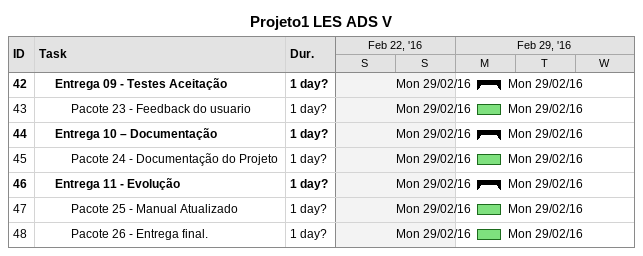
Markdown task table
Projeto1 LES ADS V

| ID | Level | Task | Duration | Start | Finish |
|---|---|---|---|---|---|
| 42 | 2 | **Entrega 09 - Testes Aceitação** | 1d? | 2016-02-29 | 2016-02-29 |
| 43 | 3 | Pacote 23 - Feedback do usuario | 1d? | 2016-02-29 | 2016-02-29 |
| 44 | 2 | **Entrega 10 – Documentação** | 1d? | 2016-02-29 | 2016-02-29 |
| 45 | 3 | Pacote 24 - Documentação do Projeto | 1d? | 2016-02-29 | 2016-02-29 |
| 46 | 2 | **Entrega 11 - Evolução** | 1d? | 2016-02-29 | 2016-02-29 |
| 47 | 3 | Pacote 25 - Manual Atualizado | 1d? | 2016-02-29 | 2016-02-29 |
| 48 | 3 | Pacote 26 - Entrega final. | 1d? | 2016-02-29 | 2016-02-29 |
